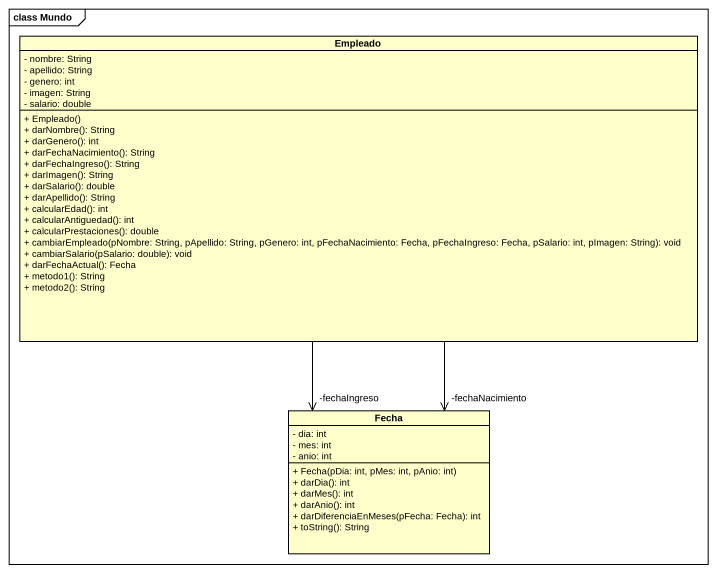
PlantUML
@startuml
mainframe class Mundo
hide circle
hide empty members
skinparam classAttributeIconSize 0
class Empleado {
  - nombre: String
  - apellido: String
  - genero: int
  - imagen: String
  - salario: double
  + Empleado()
  + darNombre(): String
  + darGenero(): int
  + darFechaNacimiento(): String
  + darFechaIngreso(): String
  + darImagen(): String
  + darSalario(): double
  + darApellido(): String
  + calcularEdad(): int
  + calcularAntiguedad(): int
  + calcularPrestaciones(): double
  + cambiarEmpleado(pNombre: String, pApellido: String, pGenero: int, pFechaNacimiento: Fecha, pFechaIngreso: Fecha, pSalario: int, pImagen: String): void
  + cambiarSalario(pSalario: double): void
  + darFechaActual(): Fecha
  + metodo1(): String
  + metodo2(): String
}
class Fecha {
  - dia: int
  - mes: int
  - anio: int
  + Fecha(pDia: int, pMes: int, pAnio: int)
  + darDia(): int
  + darMes(): int
  + darAnio(): int
  + darDiferenciaEnMeses(pFecha: Fecha): int
  + toString(): String
}
Empleado --> "-fechaNacimiento" Fecha
Empleado --> "-fechaIngreso" Fecha
@enduml
